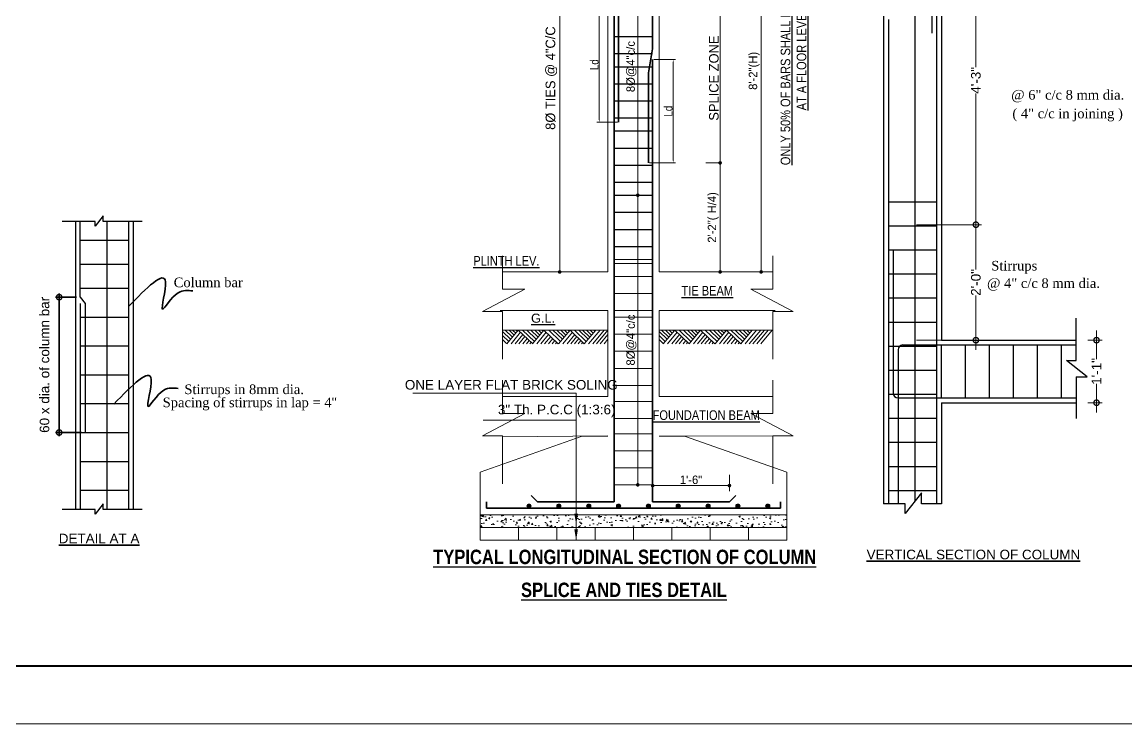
# Model space of a CAD drawing. Header units: inches. Extents: x 334224 to 340955, y 74691 to 79424.
# Drawn here: x 339261 to 340179, y 77179 to 77763 of the extents above; entities that cross this region are included whole.
import ezdxf

# ---------------------------------------------------------------- set-up
doc = ezdxf.new("R2010")
doc.units = ezdxf.units.IN
doc.header["$MEASUREMENT"] = 0
doc.layers.get('Defpoints').update_dxf_attribs({"lineweight": 0})
for name, color, linetype, lineweight in [('base line', 201, 'Continuous', 40), ('col', 6, 'Continuous', 13), ('Dimensions', 255, 'Continuous', 9), ('Hline', 254, 'Continuous', 9), ('LINE', 132, 'Continuous', 18), ('steps', 13, 'Continuous', 20), ('Wall', 20, 'Continuous', 35), ('window', 3, 'Continuous', 15)]:
    doc.layers.add(name, color=color, linetype=linetype, lineweight=lineweight)
for name, color, linetype in [('dim', 1, 'Continuous'), ('hatch', 45, 'Continuous'), ('OUTLINE', 1, 'Continuous'), ('rein', 240, 'Continuous'), ('text', 113, 'Continuous')]:
    doc.layers.add(name, color=color, linetype=linetype)
doc.styles.add('Attic', font='ARIALN.TTF')
doc.styles.add('RATNA RAI', font='techb___.ttf')
doc.styles.add('S8', font='times.ttf', dxfattribs={"height": 8})
doc.styles.add('sb', font='arial.ttf', dxfattribs={"height": 8})
doc.styles.get("Standard").update_dxf_attribs({"font": 'arial.ttf', "height": 9})
doc.styles.add('style1', font='GOTHIC.TTF', dxfattribs={"height": 7})
doc.styles.add('style2', font='arial.ttf')
doc.styles.add('Text', font='arial.ttf', dxfattribs={"height": 8})
doc.dimstyles.new('Attic 1-48in96', dxfattribs={"dimtxt": 7, "dimasz": 3, "dimexe": 2, "dimexo": 1, "dimgap": 0.5, "dimtad": 1, "dimdec": 0, "dimlfac": 0.5, "dimzin": 3, "dimdsep": 46, "dimlunit": 4, "dimtxsty": 'Attic', "dimcen": 0.09, "dimclrd": 250, "dimclre": 250, "dimadec": 0, "dimazin": 0, "dimtfac": 1, "dimtdec": 0, "dimtix": 1, "dimtmove": 1, "dimatfit": 2, "dimfxl": 0, "dimtolj": 1, "dimtzin": 0, "dimlwd": 13, "dimlwe": 13, "dimarcsym": 0})
doc.dimstyles.new('dim1', dxfattribs={"dimtxt": 8, "dimasz": 3, "dimexe": 9, "dimexo": 9, "dimgap": 1.09, "dimtad": 1, "dimdec": 0, "dimzin": 3, "dimdsep": 46, "dimlunit": 4, "dimtxsty": 'style1', "dimblk": 'DOT', "dimcen": 0.09, "dimclrd": 5, "dimclre": 1, "dimazin": 0, "dimtfac": 0.75, "dimtdec": 0, "dimtofl": 0, "dimtmove": 2, "dimatfit": 2, "dimfxl": 0, "dimfrac": 1, "dimtolj": 1, "dimtzin": 0, "dimlwd": 5, "dimlwe": 5, "dimarcsym": 0})
doc.dimstyles.new('ramhari', dxfattribs={"dimtxt": 9, "dimasz": 9, "dimexe": 3, "dimexo": 3, "dimgap": 3, "dimtad": 0, "dimdec": 0, "dimzin": 3, "dimdsep": 46, "dimlunit": 3, "dimtxsty": 'RATNA RAI', "dimblk": 'DOTSMALL', "dimcen": 0.09, "dimdle": 3, "dimclrd": 4, "dimclre": 4, "dimadec": 0, "dimazin": 0, "dimtfac": 1, "dimtdec": 0, "dimtofl": 0, "dimtmove": 2, "dimatfit": 3, "dimfxl": 0, "dimtolj": 2, "dimtzin": 0, "dimarcsym": 0})

# ---------------------------------------------------------------- blocks, each defined once
blk = doc.blocks.new('_DOTSMALL')
at = {"color": 0, "linetype": 'ByBlock', "const_width": 0.5}
blk.add_lwpolyline([(-0.0625, 0, 1), (0.0625, 0, 1)], format="xyb", close=True, dxfattribs=at)
blk = doc.blocks.new('*D209')
at = {"layer": 'Defpoints', "color": 0, "transparency": 16777216}
for p in [(-59613.27, -45564.57), (-59564.02, -45564.57), (-59619.27, -45804.57)]:
    blk.add_point(p, dxfattribs=at)
at = {"layer": 'Wall', "color": 4, "lineweight": 5, "transparency": 16777216}
for p, q in [((-59564.02, -45556.57), (-59564.02, -45673.71)), ((-59564.02, -45812.57), (-59564.02, -45695.43))]:
    blk.add_line(p, q, dxfattribs=at)
at = {"layer": 'Wall', "color": 4, "lineweight": 9, "transparency": 16777216}
for p, q in [((-59607.51, -45564.57), (-59559.42, -45564.57)), ((-59613.51, -45804.57), (-59559.42, -45804.57))]:
    blk.add_line(p, q, dxfattribs=at)
at = {"layer": 'Wall', "color": 4, "lineweight": 5, "transparency": 16777216, "xscale": 9, "yscale": 9, "zscale": 9}
for p, rotation in [((-59564.02, -45564.57), 90), ((-59564.02, -45804.57), 270)]:
    blk.add_blockref('_DOTSMALL', p, dxfattribs=dict(at, rotation=rotation))
at = {"layer": 'Wall', "color": 0, "transparency": 16777216, "insert": (-59564.02, -45684.57), "char_height": 8, "attachment_point": 5, "rotation": 90, "style": 'sb'}
blk.add_mtext('\\A1;4\'-3"', dxfattribs=at)
blk = doc.blocks.new('*D210')
at = {"layer": 'Defpoints', "color": 0, "transparency": 16777216}
for p in [(-59619.27, -45804.57), (-59564.02, -45804.57), (-59619.27, -45900.57)]:
    blk.add_point(p, dxfattribs=at)
at = {"layer": 'Wall', "color": 4, "lineweight": 5, "transparency": 16777216}
for p, q in [((-59564.02, -45796.57), (-59564.02, -45841.74)), ((-59564.02, -45908.57), (-59564.02, -45863.4))]:
    blk.add_line(p, q, dxfattribs=at)
at = {"layer": 'Wall', "color": 4, "lineweight": 9, "transparency": 16777216}
for p, q in [((-59613.51, -45804.57), (-59559.42, -45804.57)), ((-59613.51, -45900.57), (-59559.42, -45900.57))]:
    blk.add_line(p, q, dxfattribs=at)
at = {"layer": 'Wall', "color": 4, "lineweight": 5, "transparency": 16777216, "xscale": 9, "yscale": 9, "zscale": 9}
for p, rotation in [((-59564.02, -45804.57), 90), ((-59564.02, -45900.57), 270)]:
    blk.add_blockref('_DOTSMALL', p, dxfattribs=dict(at, rotation=rotation))
at = {"layer": 'Wall', "color": 0, "transparency": 16777216, "insert": (-59564.02, -45852.57), "char_height": 8, "attachment_point": 5, "rotation": 90, "style": 'sb'}
blk.add_mtext('\\A1;2\'-0"', dxfattribs=at)
blk = doc.blocks.new('*D211')
at = {"layer": 'Defpoints', "color": 0, "transparency": 16777216}
for p in [(-59476.81, -45900.57), (-59476.81, -45952.57), (-59463.78, -45952.57)]:
    blk.add_point(p, dxfattribs=at)
at = {"layer": 'Wall', "color": 4, "lineweight": 5, "transparency": 16777216}
for p, q in [((-59463.78, -45892.57), (-59463.78, -45916.31)), ((-59463.78, -45960.57), (-59463.78, -45936.83))]:
    blk.add_line(p, q, dxfattribs=at)
at = {"layer": 'Wall', "color": 4, "lineweight": 9, "transparency": 16777216}
for p, q in [((-59471.06, -45900.57), (-59459.18, -45900.57)), ((-59471.06, -45952.57), (-59459.18, -45952.57))]:
    blk.add_line(p, q, dxfattribs=at)
at = {"layer": 'Wall', "color": 4, "lineweight": 5, "transparency": 16777216, "xscale": 9, "yscale": 9, "zscale": 9}
for p, rotation in [((-59463.78, -45900.57), 90), ((-59463.78, -45952.57), 270)]:
    blk.add_blockref('_DOTSMALL', p, dxfattribs=dict(at, rotation=rotation))
at = {"layer": 'Wall', "color": 0, "transparency": 16777216, "insert": (-59463.78, -45926.57), "char_height": 8, "attachment_point": 5, "rotation": 90, "style": 'sb'}
blk.add_mtext('\\A1;1\'-1"', dxfattribs=at)
blk = doc.blocks.new('_Dot')
at = {"color": 0, "linetype": 'ByBlock', "lineweight": -2}
blk.add_line((-0.5, 0), (-1, 0), dxfattribs=at)
at = {"color": 0, "linetype": 'ByBlock', "const_width": 0.5}
blk.add_lwpolyline([(-0.25, 0, 1), (0.25, 0, 1)], format="xyb", close=True, dxfattribs=at)
blk = doc.blocks.new('*D214')
at = {"layer": 'Defpoints', "color": 0, "transparency": 16777216}
for p in [(-59956.38, -45502.16), (-59956.38, -45502.16), (-59956.38, -45836.56)]:
    blk.add_point(p, dxfattribs=at)
at = {"layer": 'dim', "color": 1, "lineweight": 5, "transparency": 16777216}
for p, q in [((-59956.38, -45502.16), (-59965.38, -45502.16)), ((-59956.38, -45836.56), (-59965.38, -45836.56))]:
    blk.add_line(p, q, dxfattribs=at)
at = {"layer": 'dim', "color": 5, "lineweight": 5, "transparency": 16777216}
blk.add_line((-59956.38, -45833.56), (-59956.38, -45505.16), dxfattribs=at)
at = {"layer": 'dim', "color": 5, "lineweight": 5, "transparency": 16777216, "xscale": 3, "yscale": 3, "zscale": 3}
for p, rotation in [((-59956.38, -45502.16), 90), ((-59956.38, -45836.56), 270)]:
    blk.add_blockref('_Dot', p, dxfattribs=dict(at, rotation=rotation))
at = {"layer": 'dim', "color": 0, "transparency": 16777216, "insert": (-59962.13, -45669.36), "char_height": 7, "attachment_point": 5, "rotation": 90, "style": 'style1'}
blk.add_mtext('\\A1;8\'-2"(H)', dxfattribs=at)
blk = doc.blocks.new('*D215')
at = {"layer": 'Defpoints', "color": 0, "transparency": 16777216}
for p in [(-60123.86, -45502.16), (-60092.59, -45502.16), (-60092.59, -45836.56)]:
    blk.add_point(p, dxfattribs=at)
at = {"layer": 'dim', "color": 1, "lineweight": 5, "transparency": 16777216}
for p, q in [((-60101.59, -45502.16), (-60132.86, -45502.16)), ((-60101.59, -45836.56), (-60132.86, -45836.56))]:
    blk.add_line(p, q, dxfattribs=at)
at = {"layer": 'dim', "color": 5, "lineweight": 5, "transparency": 16777216}
blk.add_line((-60123.86, -45833.56), (-60123.86, -45505.16), dxfattribs=at)
at = {"layer": 'dim', "color": 5, "lineweight": 5, "transparency": 16777216, "xscale": 3, "yscale": 3, "zscale": 3}
for p, rotation in [((-60123.86, -45502.16), 90), ((-60123.86, -45836.56), 270)]:
    blk.add_blockref('_Dot', p, dxfattribs=dict(at, rotation=rotation))
at = {"layer": 'dim', "color": 0, "transparency": 16777216, "insert": (-60128.45, -45669.36), "char_height": 7, "attachment_point": 5, "rotation": 90, "style": 'style1'}
blk.add_mtext('\\A1;{\\fAri8%%c TIES@4"C/C', dxfattribs=at)
blk = doc.blocks.new('*D216')
at = {"layer": 'Defpoints', "color": 0, "transparency": 16777216}
for p in [(-60058.97, -45558.86), (-60058.97, -45772.77), (-60058.97, -45772.77)]:
    blk.add_point(p, dxfattribs=at)
at = {"layer": 'dim', "color": 5, "lineweight": 5, "transparency": 16777216}
blk.add_line((-60058.97, -45561.86), (-60058.97, -45769.77), dxfattribs=at)
at = {"layer": 'dim', "color": 1, "lineweight": 5, "transparency": 16777216}
blk.add_line((-60049.97, -45558.86), (-60049.97, -45558.86), dxfattribs=at)
at = {"layer": 'dim', "color": 5, "lineweight": 5, "transparency": 16777216, "xscale": 3, "yscale": 3, "zscale": 3}
for p, rotation in [((-60058.97, -45558.86), 90), ((-60058.97, -45772.77), 270)]:
    blk.add_blockref('_Dot', p, dxfattribs=dict(at, rotation=rotation))
at = {"layer": 'dim', "color": 0, "transparency": 16777216, "insert": (-60064.2, -45665.82), "char_height": 7, "attachment_point": 5, "rotation": 90, "style": 'style1'}
blk.add_mtext('\\A1;8%%c@4"c/c', dxfattribs=at)
blk = doc.blocks.new('*D217')
at = {"layer": 'Defpoints', "color": 0, "transparency": 16777216}
for p in [(-59990.47, -45745.88), (-59990.47, -45836.56), (-59990.47, -45836.56)]:
    blk.add_point(p, dxfattribs=at)
at = {"layer": 'dim', "color": 5, "lineweight": 5, "transparency": 16777216}
blk.add_line((-59990.47, -45748.88), (-59990.47, -45833.56), dxfattribs=at)
at = {"layer": 'dim', "color": 5, "lineweight": 5, "transparency": 16777216, "xscale": 3, "yscale": 3, "zscale": 3}
for p, rotation in [((-59990.47, -45745.88), 90), ((-59990.47, -45836.56), 270)]:
    blk.add_blockref('_Dot', p, dxfattribs=dict(at, rotation=rotation))
at = {"layer": 'dim', "color": 0, "transparency": 16777216, "insert": (-59996.22, -45791.22), "char_height": 7, "attachment_point": 5, "rotation": 90, "style": 'style1'}
blk.add_mtext('\\A1;2\'-2"( H/4) ', dxfattribs=at)
blk = doc.blocks.new('*D218')
at = {"layer": 'Defpoints', "color": 0, "transparency": 16777216}
for p in [(-60058.97, -45772.77), (-60058.97, -46013.54), (-60058.97, -46013.54)]:
    blk.add_point(p, dxfattribs=at)
at = {"layer": 'dim', "color": 5, "lineweight": 5, "transparency": 16777216}
blk.add_line((-60058.97, -45775.77), (-60058.97, -46010.54), dxfattribs=at)
at = {"layer": 'dim', "color": 5, "lineweight": 5, "transparency": 16777216, "xscale": 3, "yscale": 3, "zscale": 3}
for p, rotation in [((-60058.97, -45772.77), 90), ((-60058.97, -46013.54), 270)]:
    blk.add_blockref('_Dot', p, dxfattribs=dict(at, rotation=rotation))
at = {"layer": 'dim', "color": 0, "transparency": 16777216, "insert": (-60064.2, -45893.15), "char_height": 7, "attachment_point": 5, "rotation": 90, "style": 'style1'}
blk.add_mtext('\\A1;8%%c@4"c/c', dxfattribs=at)
blk = doc.blocks.new('*D224')
at = {"layer": 'Defpoints', "color": 0, "transparency": 16777216}
for p in [(-59982.78, -46014.14), (-60046.57, -46027.71), (-59982.78, -46027.71)]:
    blk.add_point(p, dxfattribs=at)
at = {"layer": 'dim', "color": 1, "lineweight": 5, "transparency": 16777216}
for p, q in [((-60046.57, -46018.71), (-60046.57, -46005.14)), ((-59982.78, -46018.71), (-59982.78, -46005.14))]:
    blk.add_line(p, q, dxfattribs=at)
at = {"layer": 'dim', "color": 5, "lineweight": 5, "transparency": 16777216}
blk.add_line((-60043.57, -46014.14), (-59985.78, -46014.14), dxfattribs=at)
at = {"layer": 'dim', "color": 5, "lineweight": 5, "transparency": 16777216, "xscale": 3, "yscale": 3, "zscale": 3, "rotation": 180}
blk.add_blockref('_Dot', (-60046.57, -46014.14), dxfattribs=at)
at = {"layer": 'dim', "color": 5, "lineweight": 5, "transparency": 16777216, "xscale": 3, "yscale": 3, "zscale": 3}
blk.add_blockref('_Dot', (-59982.78, -46014.14), dxfattribs=at)
at = {"layer": 'dim', "color": 0, "transparency": 16777216, "insert": (-60014.67, -46009.38), "char_height": 7, "attachment_point": 5, "style": 'style1'}
blk.add_mtext('\\A1;1\'-6"', dxfattribs=at)
blk = doc.blocks.new('*D222')
at = {"layer": 'Defpoints', "color": 0, "ltscale": 0.1, "transparency": 16777216}
for p in [(-60078.46, -45616.31), (-60091, -45712.14), (-60074.92, -45712.14)]:
    blk.add_point(p, dxfattribs=at)
at = {"layer": 'Dimensions', "color": 250, "lineweight": 13, "ltscale": 0.1, "transparency": 16777216}
for p, q in [((-60079.46, -45616.31), (-60093, -45616.31)), ((-60091, -45619.31), (-60091, -45709.14)), ((-60075.92, -45712.14), (-60093, -45712.14))]:
    blk.add_line(p, q, dxfattribs=at)
at = {"layer": 'Dimensions', "color": 250, "ltscale": 0.1, "transparency": 16777216}
for points in [[(-60091.5, -45619.31), (-60090.5, -45619.31), (-60091, -45616.31)], [(-60091.5, -45709.14), (-60090.5, -45709.14), (-60091, -45712.14)]]:
    blk.add_solid(points, dxfattribs=at)
at = {"layer": 'Dimensions', "color": 0, "ltscale": 0.1, "transparency": 16777216, "insert": (-60095.06, -45664.22), "char_height": 7, "attachment_point": 5, "rotation": 90, "style": 'Attic'}
blk.add_mtext('\\A1;Ld', dxfattribs=at)
blk = doc.blocks.new('*D223')
at = {"layer": 'Defpoints', "color": 0, "ltscale": 0.1, "transparency": 16777216}
for p in [(-60046.57, -45659.89), (-60029.5, -45659.89), (-60050.11, -45745.88)]:
    blk.add_point(p, dxfattribs=at)
at = {"layer": 'Dimensions', "color": 250, "lineweight": 13, "ltscale": 0.1, "transparency": 16777216}
for p, q in [((-60045.57, -45659.89), (-60027.5, -45659.89)), ((-60029.5, -45742.88), (-60029.5, -45662.89)), ((-60049.11, -45745.88), (-60027.5, -45745.88))]:
    blk.add_line(p, q, dxfattribs=at)
at = {"layer": 'Dimensions', "color": 250, "ltscale": 0.1, "transparency": 16777216}
for points in [[(-60030, -45662.89), (-60029, -45662.89), (-60029.5, -45659.89)], [(-60030, -45742.88), (-60029, -45742.88), (-60029.5, -45745.88)]]:
    blk.add_solid(points, dxfattribs=at)
at = {"layer": 'Dimensions', "color": 0, "ltscale": 0.1, "transparency": 16777216, "insert": (-60033.56, -45702.88), "char_height": 7, "attachment_point": 5, "rotation": 90, "style": 'Attic'}
blk.add_mtext('\\A1;Ld', dxfattribs=at)
blk = doc.blocks.new('A$C09F257E7')
at = {"color": 6, "lineweight": 30}
for p, q in [((36.65, 207.78), (36.65, 270.79)), ((58.65, 270.79), (58.65, 31.28)), ((76.65, 270.17), (76.65, 31.28)), ((36.65, 207.78), (40.65, 202.64)), ((36.65, 202.64), (36.65, 31.28)), ((40.65, 202.64), (40.65, 95.28))]:
    blk.add_line(p, q, dxfattribs=at)
at = {"color": 4, "linetype": 'ByBlock'}
for p, q in [((33.65, 207.78), (16.12, 207.78)), ((19.12, 210.78), (19.12, 92.28)), ((37.65, 95.28), (16.12, 95.28))]:
    blk.add_line(p, q, dxfattribs=at)
at = {"color": 4}
for points in [[(76.65, 199.97), (107.62, 220.47), (105.12, 197.97), (118.12, 211.47), (130.12, 212.97)], [(64.65, 118.97), (95.62, 139.47), (93.12, 116.97), (106.12, 130.47), (118.12, 131.97)]]:
    blk.add_spline(points, degree=3, dxfattribs=at)
at = {"layer": 'OUTLINE', "color": 3}
for p, q in [((55.69, 275.41), (48.92, 266.78)), ((55.69, 270.79), (55.69, 275.41)), ((48.92, 270.79), (21.68, 270.79)), ((48.92, 266.78), (48.92, 270.79)), ((88.15, 270.79), (55.69, 270.79)), ((48.92, 31.28), (21.68, 31.28)), ((55.69, 35.9), (48.92, 27.28)), ((48.92, 27.28), (48.92, 31.28)), ((55.69, 31.28), (55.69, 35.9)), ((88.15, 31.28), (55.69, 31.28))]:
    blk.add_line(p, q, dxfattribs=at)
at = {"layer": 'OUTLINE', "color": 7}
for p, q in [((32.65, 270.79), (32.65, 31.28)), ((80.65, 270.79), (80.65, 31.28))]:
    blk.add_line(p, q, dxfattribs=at)
at = {"layer": 'Wall', "color": 3, "lineweight": -3, "ltscale": 0.5}
for p, q in [((36.65, 255.28), (76.65, 255.28)), ((36.65, 235.28), (76.65, 235.28)), ((36.65, 215.28), (76.65, 215.28)), ((36.65, 191.28), (76.65, 191.28)), ((36.65, 167.28), (76.65, 167.28)), ((36.65, 143.28), (76.65, 143.28)), ((36.65, 119.28), (76.65, 119.28)), ((36.65, 95.28), (76.65, 95.28)), ((36.65, 71.28), (76.65, 71.28)), ((36.65, 47.28), (76.65, 47.28))]:
    blk.add_line(p, q, dxfattribs=at)
at = {"color": 4, "linetype": 'ByBlock', "xscale": 9, "yscale": 9, "zscale": 9}
for p, rotation in [((19.12, 207.78), 90), ((19.12, 95.28), 270)]:
    blk.add_blockref('_DOTSMALL', p, dxfattribs=dict(at, rotation=rotation))
at = {"color": 0, "style": 'sb'}
blk.add_text('%%UDETAIL AT A', height=8, dxfattribs=at).set_placement((18.79, 3.2))
at = {"color": 7, "linetype": 'ByBlock', "insert": (6.97, 151.53), "char_height": 8, "attachment_point": 5, "rotation": 90, "style": 'sb'}
blk.add_mtext('\\A2;60 x dia. of column bar', dxfattribs=at)
at = {"layer": 'dim', "color": 7, "ltscale": 0.5, "style": 'S8'}
for s, p in [('Column bar', (114.36, 216.11)), ('Stirrups in 8mm dia.', (123.23, 127.22)), ("Spacing of stirrups in lap = 4''", (105.19, 116.33))]:
    blk.add_text(s, height=8, dxfattribs=at).set_placement(p)
blk = doc.blocks.new('A$C07966987')
at = {"color": 6, "lineweight": 30}
blk.add_line((62.22, 779.92), (62.22, 52.29), dxfattribs=at)
at = {"layer": 'LINE', "color": 7, "lineweight": -3, "ltscale": 0.5}
for p, q in [((36.22, 781.03), (36.22, 50.19)), ((84.22, 618.38), (84.22, 186.38)), ((84.22, 186.38), (196.23, 186.38)), ((84.22, 134.38), (196.23, 134.38)), ((84.22, 134.38), (84.22, 50.19))]:
    blk.add_line(p, q, dxfattribs=at)
at = {"layer": 'OUTLINE', "color": 3}
for p, q in [((196.23, 169.5), (196.23, 204.6)), ((205.47, 155.96), (188.22, 169.5)), ((188.22, 169.5), (196.23, 169.5)), ((196.23, 155.96), (196.23, 121.14)), ((196.23, 155.96), (205.47, 155.96)), ((67.82, 59.43), (54.28, 42.18)), ((67.82, 50.19), (67.82, 59.43)), ((54.28, 50.19), (36.22, 50.19)), ((54.28, 42.18), (54.28, 50.19)), ((84.22, 50.19), (67.82, 50.19))]:
    blk.add_line(p, q, dxfattribs=at)
at = {"layer": 'rein', "color": 7, "lineweight": -3, "ltscale": 0.5}
for p, q in [((76.22, 521.09), (76.22, 441.48)), ((80.22, 520.37), (80.22, 50.19)), ((40.22, 452.84), (40.22, 50.19)), ((44.22, 261.48), (44.22, 142.38)), ((48.22, 178.38), (48.22, 50.19)), ((52.22, 182.38), (196.23, 182.38)), ((48.22, 138.38), (196.23, 138.38))]:
    blk.add_line(p, q, dxfattribs=at)
for centre, start, end in [((52.22, 178.38), 90, 180), ((48.22, 142.38), 180, 270)]:
    blk.add_arc(centre, 4, start, end, dxfattribs=at)
at = {"layer": 'Wall', "color": 3, "lineweight": -3, "ltscale": 0.5}
for p, q in [((40.22, 301.48), (80.22, 301.48)), ((40.22, 281.48), (80.22, 281.48)), ((40.22, 261.48), (80.22, 261.48)), ((40.22, 241.48), (80.22, 241.48)), ((40.22, 221.48), (80.22, 221.48)), ((40.22, 201.48), (80.22, 201.48)), ((40.22, 181.48), (80.22, 181.48)), ((104.22, 138.38), (104.22, 182.38)), ((124.22, 138.38), (124.22, 182.38)), ((144.22, 138.38), (144.22, 182.38)), ((164.22, 138.38), (164.22, 182.38)), ((184.22, 138.38), (184.22, 182.38)), ((40.22, 161.48), (80.22, 161.48)), ((40.22, 141.48), (80.22, 141.48)), ((40.22, 121.48), (80.22, 121.48)), ((40.22, 101.48), (80.22, 101.48)), ((40.22, 81.48), (80.22, 81.48)), ((40.22, 61.48), (80.22, 61.48))]:
    blk.add_line(p, q, dxfattribs=at)
at = {"layer": 'Wall', "color": 7, "lineweight": -3, "ltscale": 0.5}
blk.add_line((84.22, 138.38), (84.22, 182.38), dxfattribs=at)
at = {"color": 0, "style": 'sb'}
blk.add_text('%%UVERTICAL SECTION OF COLUMN', height=8, dxfattribs=at).set_placement((22.1, 4.19))
at = {"layer": 'dim', "color": 7, "ltscale": 0.5, "style": 'S8'}
for s, p in [('@ 6" c/c 8 mm dia.', (142.29, 386.38)), ('( 4" c/c in joining )', (143.29, 370.88)), ('Stirrups ', (125.69, 244.3)), ('@ 4" c/c 8 mm dia.', (122.19, 229.8))]:
    blk.add_text(s, height=8, dxfattribs=at).set_placement(p)
at = {"layer": 'Wall'}
for base, p1, p2, text, picture, middle in [((112.97, 522.38), (57.72, 282.38), (63.72, 522.38), '4\'-3"', '*D209', (112.97, 402.38)), ((112.97, 282.38), (57.72, 186.38), (57.72, 282.38), '2\'-0"', '*D210', (112.97, 234.38)), ((213.2, 134.38), (200.17, 186.38), (200.17, 134.38), '1\'-1"', '*D211', (213.2, 160.38))]:
    dim = blk.add_linear_dim(base=base, p1=p1, p2=p2, angle=90, text=text, dimstyle='ramhari', override={"dimtxt": 8, "dimexe": 4.6, "dimexo": 5.756, "dimgap": 0, "dimlunit": 4, "dimtxsty": 'sb', "dimcen": 9, "dimdle": 8, "dimadec": 1, "dimtm": 1e-09, "dimtfac": 8, "dimatfit": 2, "dimfrac": 1, "dimtolj": 1, "dimlwd": 5, "dimlwe": 9}, dxfattribs=at)
    dim.commit()
    dim.dimension.update_dxf_attribs({"geometry": picture, "text_midpoint": middle, "insert": (59676.99, 46086.95)})
blk = doc.blocks.new('A$C42931E1A')
at = {"layer": 'hatch', "ltscale": 0.1}
for points in [[(104.62, 80.84, 1), (108.16, 80.84, 1)], [(129.43, 80.84, 1), (132.97, 80.84, 1)], [(154.23, 80.84, 1), (157.78, 80.84, 1)], [(179.04, 80.84, 1), (182.58, 80.84, 1)], [(203.85, 80.84, 1), (207.39, 80.84, 1)], [(228.65, 80.84, 1), (232.2, 80.84, 1)], [(253.46, 80.84, 1), (257, 80.84, 1)], [(278.26, 80.84, 1), (281.81, 80.84, 1)], [(303.07, 80.84, 1), (306.61, 80.84, 1)]]:
    blk.add_hatch(color=256, dxfattribs=at).paths.add_polyline_path(points)
at = {"layer": 'Hline'}
h = blk.add_hatch(dxfattribs=at)
h.set_pattern_fill('AR-CONC', color=256, scale=1.771875, style=0)
h.set_pattern_definition([(50, (3896.204, 14631.715), (12.708954, -1.1118894), [1.328906, -14.617969]), (355, (3896.204, 14631.715), (-2.4585, 13.327904), [1.063125, -11.694375]), (100.4514, (3897.263, 14631.623), (10.250463, 12.216007), [1.129396, -12.423362]), (46.1842, (3896.204, 14635.26), (18.910177, -2.93279), [1.99336, -21.926953]), (96.6356, (3897.78, 14635.015), (16.561055, 17.26015), [1.694095, -18.63504]), (351.1842, (3896.204, 14635.26), (16.561041, 17.260164), [1.594688, -17.541563]), (21, (3897.976, 14634.373), (10.576447, -7.1339035), [1.328906, -14.617969]), (326, (3897.976, 14634.373), (4.311244, 12.848752), [1.063125, -11.694375]), (71.4514, (3898.857, 14633.779), (14.887695, 5.714837), [1.129396, -12.423362]), (37.5, (3896.204, 14631.7155), (0.2154574, 5.898463), [0, -11.552625, 0, -11.8715625, 0, -11.738672]), (7.5, (3896.204, 14631.7155), (4.6612634, 6.9884825), [0, -6.7685625, 0, -11.2868437, 0, -4.4739844]), (327.5, (3892.2526, 14631.7155), (9.4586663, -0.3996441), [0, -4.4296875, 0, -13.820625, 0, -18.3389063]), (317.5, (3890.481, 14631.7155), (10.33333, 1.773735), [0, -5.758594, 0, -9.1783125, 0, -13.023281])])
h.paths.add_polyline_path([(320.79, 73.75), (65.64, 73.75), (65.64, 63.12), (320.79, 63.12)])
at = {"layer": 'col'}
for centre in [(106.39, 80.84), (131.2, 80.84), (156.01, 80.84), (180.81, 80.84), (205.62, 80.84), (230.42, 80.84), (255.23, 80.84), (280.04, 80.84), (304.84, 80.84)]:
    blk.add_circle(centre, 1.77, dxfattribs=at)
at = {"layer": 'dim', "color": 5, "lineweight": 5}
blk.add_line((265.26, 504.16), (265.26, 369.21), dxfattribs=at)
at = {"layer": 'dim'}
for p, q in [((177.27, 471.27), (209.16, 471.27)), ((177.27, 457.09), (209.16, 457.09)), ((177.27, 446.19), (209.16, 446.19)), ((177.27, 432.01), (209.16, 432.01)), ((177.27, 432.01), (209.16, 432.01)), ((177.27, 417.84), (209.16, 417.84)), ((177.27, 403.66), (209.16, 403.66)), ((177.27, 392.75), (209.16, 392.75)), ((177.27, 378.58), (209.16, 378.58)), ((177.27, 378.58), (209.16, 378.58)), ((177.27, 364.4), (209.16, 364.4)), ((177.27, 350.23), (209.16, 350.23)), ((177.27, 339.32), (209.16, 339.32)), ((177.27, 325.15), (209.16, 325.15)), ((177.27, 325.15), (209.16, 325.15)), ((177.27, 310.97), (209.16, 310.97)), ((177.27, 296.8), (209.16, 296.8))]:
    blk.add_line(p, q, dxfattribs=at)
at = {"layer": 'dim', "color": 1, "lineweight": 5}
blk.add_line((265.26, 366.21), (253.26, 366.21), dxfattribs=at)
at = {"layer": 'hatch'}
for centre in [(106.39, 79.78), (131.2, 79.78), (156.01, 79.78), (180.81, 79.78), (205.62, 79.78), (230.42, 79.78), (255.23, 79.78), (280.04, 79.78), (304.84, 79.78)]:
    blk.add_circle(centre, 0.709, dxfattribs=at)
at = {"layer": 'Hline'}
for p, q in [((91.07, 219.65), (84.34, 226.14)), ((89.48, 217.75), (84.34, 222.71)), ((92.52, 221.39), (86.51, 227.18)), ((97.42, 227.28), (87.9, 215.84)), ((93.96, 223.12), (89.75, 227.18)), ((99.4, 225.38), (91.46, 215.84)), ((95.32, 224.75), (92.79, 227.18)), ((101.34, 223.51), (94.96, 215.84)), ((96.67, 226.38), (95.84, 227.18)), ((109.15, 215.97), (97.42, 227.28)), ((103.03, 221.87), (98.01, 215.84)), ((110.87, 217.75), (101.09, 227.18)), ((112.45, 219.65), (104.65, 227.18)), ((113.9, 221.39), (107.89, 227.18)), ((118.81, 227.28), (109.28, 215.84)), ((115.34, 223.12), (111.13, 227.18)), ((120.78, 225.38), (112.85, 215.84)), ((113.95, 227.28), (171.95, 227.28)), ((116.7, 224.75), (114.18, 227.18)), ((122.72, 223.51), (116.34, 215.84)), ((118.06, 226.38), (117.22, 227.18)), ((130.66, 215.84), (118.81, 227.28)), ((124.41, 221.87), (119.39, 215.84)), ((132.53, 217.75), (122.75, 227.18)), ((134.12, 219.65), (126.31, 227.18)), ((135.56, 221.39), (129.56, 227.18)), ((140.47, 227.28), (130.95, 215.84)), ((137, 223.12), (132.79, 227.18)), ((142.45, 225.38), (134.51, 215.84)), ((138.36, 224.75), (135.84, 227.18)), ((144.38, 223.51), (138, 215.84)), ((139.72, 226.38), (138.89, 227.18)), ((152.32, 215.84), (140.47, 227.28)), ((146.07, 221.87), (141.05, 215.84)), ((153.91, 217.75), (144.13, 227.18)), ((155.49, 219.65), (147.69, 227.18)), ((156.94, 221.39), (150.93, 227.18)), ((161.85, 227.28), (152.32, 215.84)), ((158.38, 223.12), (154.17, 227.18)), ((165.41, 227.28), (155.89, 215.84)), ((159.74, 224.75), (157.22, 227.18)), ((168.9, 227.28), (159.38, 215.84)), ((161.09, 226.38), (160.26, 227.18)), ((171.95, 227.28), (162.43, 215.84)), ((171.95, 223.51), (165.57, 215.84)), ((221.2, 219.65), (214.48, 226.14)), ((219.62, 217.75), (214.48, 222.71)), ((222.65, 221.39), (216.65, 227.18)), ((227.56, 227.28), (218.03, 215.84)), ((224.09, 223.12), (219.88, 227.18)), ((229.53, 225.38), (221.6, 215.84)), ((225.45, 224.75), (222.93, 227.18)), ((231.47, 223.51), (225.09, 215.84)), ((226.81, 226.38), (225.98, 227.18)), ((239.28, 215.97), (227.56, 227.28)), ((233.16, 221.87), (228.14, 215.84)), ((241, 217.75), (231.22, 227.18)), ((242.59, 219.65), (234.78, 227.18)), ((244.03, 221.39), (238.03, 227.18)), ((248.94, 227.28), (239.42, 215.84)), ((245.47, 223.12), (241.26, 227.18)), ((250.92, 225.38), (242.98, 215.84)), ((244.08, 227.28), (302.09, 227.28)), ((246.83, 224.75), (244.31, 227.18)), ((252.85, 223.51), (246.47, 215.84)), ((248.19, 226.38), (247.36, 227.18)), ((260.79, 215.84), (248.94, 227.28)), ((254.54, 221.87), (249.52, 215.84)), ((262.66, 217.75), (252.89, 227.18)), ((264.25, 219.65), (256.45, 227.18)), ((265.7, 221.39), (259.69, 227.18)), ((270.6, 227.28), (261.08, 215.84)), ((267.14, 223.12), (262.93, 227.18)), ((272.58, 225.38), (264.64, 215.84)), ((268.5, 224.75), (265.97, 227.18)), ((274.52, 223.51), (268.14, 215.84)), ((269.85, 226.38), (269.02, 227.18)), ((282.46, 215.84), (270.6, 227.28)), ((276.21, 221.87), (271.19, 215.84)), ((284.04, 217.75), (274.26, 227.18)), ((285.63, 219.65), (277.82, 227.18)), ((287.07, 221.39), (281.07, 227.18)), ((291.98, 227.28), (282.46, 215.84)), ((288.51, 223.12), (284.3, 227.18)), ((295.54, 227.28), (286.02, 215.84)), ((289.87, 224.75), (287.35, 227.18)), ((299.04, 227.28), (289.51, 215.84)), ((291.23, 226.38), (290.4, 227.18)), ((302.09, 227.28), (292.56, 215.84)), ((305.23, 227.28), (295.71, 215.84)), ((308.52, 227.28), (298.99, 215.84)), ((87.77, 215.97), (84.34, 219.27)), ((104.77, 220.19), (101.15, 215.84)), ((106.52, 218.5), (104.31, 215.84)), ((108.04, 217.04), (107.05, 215.84)), ((126.15, 220.19), (122.53, 215.84)), ((127.9, 218.5), (125.69, 215.84)), ((129.42, 217.04), (128.43, 215.84)), ((147.82, 220.19), (144.2, 215.84)), ((149.57, 218.5), (147.35, 215.84)), ((151.09, 217.04), (150.09, 215.84)), ((171.95, 219.56), (168.86, 215.84)), ((217.9, 215.97), (214.48, 219.27)), ((234.91, 220.19), (231.29, 215.84)), ((236.66, 218.5), (234.44, 215.84)), ((238.17, 217.04), (237.18, 215.84)), ((256.29, 220.19), (252.67, 215.84)), ((258.04, 218.5), (255.82, 215.84)), ((259.56, 217.04), (258.56, 215.84)), ((277.95, 220.19), (274.33, 215.84)), ((279.7, 218.5), (277.49, 215.84)), ((281.22, 217.04), (280.23, 215.84))]:
    blk.add_line(p, q, dxfattribs=at)
at = {"layer": 'LINE'}
for points in [[(84.46, 288.88), (84.46, 261.16), (102.83, 261.16), (67.68, 242.66), (84.34, 242.66), (84.34, 202.94)], [(309.06, 288.88), (309.06, 261.16), (290.69, 261.16), (325.83, 242.66), (309.17, 242.66), (309.17, 202.94)], [(84.46, 185.46), (84.46, 157.74), (102.83, 157.74), (67.68, 139.24), (84.34, 139.24), (84.34, 99.51)], [(309.06, 185.46), (309.06, 157.74), (290.69, 157.74), (325.83, 139.24), (309.17, 139.24), (309.17, 99.51)]]:
    blk.add_lwpolyline(points, dxfattribs=at)
at = {"layer": 'steps'}
for p, q in [((171.95, 609.93), (171.95, 275.53)), ((214.48, 609.93), (214.48, 275.53)), ((177.27, 285.89), (209.16, 285.89)), ((171.95, 275.53), (84.46, 275.53)), ((177.27, 282.62), (209.16, 282.62)), ((214.48, 275.53), (279.57, 275.53)), ((214.48, 275.53), (309.06, 275.53)), ((177.27, 271.71), (209.16, 271.71)), ((177.27, 257.54), (209.16, 257.54)), ((82.48, 243.36), (171.95, 243.36)), ((171.95, 243.36), (171.95, 172.11)), ((177.27, 243.36), (209.16, 243.36)), ((214.48, 243.36), (311.04, 243.36)), ((214.48, 243.36), (214.48, 172.11)), ((177.27, 237.91), (209.16, 237.91)), ((177.27, 223.74), (209.16, 223.74)), ((177.27, 209.56), (209.16, 209.56)), ((177.27, 195.39), (209.16, 195.39)), ((177.27, 181.21), (209.16, 181.21)), ((171.95, 172.11), (84.46, 172.11)), ((177.27, 167.81), (209.16, 167.81)), ((214.48, 172.11), (309.06, 172.11)), ((177.27, 153.64), (209.16, 153.64)), ((150.69, 139.1), (65.64, 109.19)), ((84.34, 138.41), (171.95, 139.24)), ((150.69, 139.1), (171.95, 139.1)), ((171.95, 139.1), (171.95, 139.1)), ((171.95, 139.1), (171.95, 139.1)), ((177.27, 141.08), (209.16, 141.08)), ((214.48, 139.1), (311.04, 139.24)), ((235.65, 139.13), (214.48, 139.1)), ((214.5, 139.1), (214.48, 139.1)), ((214.48, 139.1), (235.74, 139.1)), ((235.74, 139.1), (320.79, 109.19)), ((177.27, 126.91), (209.16, 126.91)), ((177.27, 126.91), (209.16, 126.91)), ((177.27, 112.73), (209.16, 112.73)), ((177.27, 112.73), (209.16, 112.73)), ((65.64, 52.49), (65.64, 109.19)), ((320.79, 52.49), (320.79, 109.19)), ((177.27, 98.56), (209.16, 98.56)), ((177.27, 98.56), (209.16, 98.56)), ((65.64, 73.75), (320.79, 73.75)), ((65.64, 63.12), (320.79, 63.12)), ((97.53, 52.49), (97.53, 63.12)), ((129.43, 52.49), (129.43, 63.12)), ((161.32, 52.49), (161.32, 63.12)), ((193.21, 52.49), (193.21, 63.12)), ((225.11, 52.49), (225.11, 63.12)), ((257, 52.49), (257, 63.12)), ((288.9, 52.49), (288.9, 63.12)), ((65.64, 52.49), (320.79, 52.49))]:
    blk.add_line(p, q, dxfattribs=at)
at = {"layer": 'Wall'}
for p, q in [((209.16, 633.5), (209.16, 461.09)), ((177.27, 495.79), (177.27, 172.11)), ((180.81, 489.07), (180.81, 399.95)), ((209.16, 461.09), (205.62, 441)), ((209.16, 452.21), (209.16, 172.11)), ((205.62, 441), (205.62, 366.21)), ((177.27, 172.11), (177.27, 84.38)), ((209.16, 172.11), (209.16, 84.38)), ((70.96, 79.07), (70.96, 84.38)), ((113.48, 84.38), (108.16, 89.7)), ((113.48, 84.38), (177.27, 84.38)), ((209.16, 84.38), (272.95, 84.38)), ((272.95, 84.38), (278.26, 89.7)), ((315.47, 79.07), (315.47, 84.38)), ((70.96, 79.07), (315.47, 79.07))]:
    blk.add_line(p, q, dxfattribs=at)
at = {"layer": 'window'}
for p, q in [((113.95, 227.28), (84.34, 227.28)), ((171.95, 227.28), (84.34, 227.28)), ((309.17, 227.28), (214.48, 227.28)), ((244.08, 227.28), (214.48, 227.28))]:
    blk.add_line(p, q, dxfattribs=at)
at = {"layer": 'dim', "color": 5, "lineweight": 5, "xscale": 3, "yscale": 3, "zscale": 3, "rotation": 270}
blk.add_blockref('_Dot', (265.26, 366.21), dxfattribs=at)
at = {"layer": 'dim', "char_height": 8, "attachment_point": 5, "rotation": 90, "style": 'style1'}
for s, insert in [('{\\fArial Narrow|b0|i0|c0|p34;\\LONLY 50% OF BARS SHALL BE SPLICED \\PAT A FLOOR LEVEL}', (326.29, 452.67)), ('\\A1;8%%C TIES @ 4"C/C', (124.98, 436.69)), ('\\A1;SPLICE ZONE', (260.08, 436.69))]:
    blk.add_mtext(s, dxfattribs=dict(at, insert=insert))
at = {"layer": 'dim', "char_height": 8, "attachment_point": 1, "style": 'Text'}
for s, insert in [('{\\fArial Narrow|b0|i0|c0|p34;\\LPLINTH LEV.}', (60.07, 288.82)), ('{\\fArial Narrow|b0|i0|c0|p34;\\LTIE BEAM}', (233.2, 263.95)), ('{\\fArial Narrow|b0|i0|c0|p34;\\LFOUNDATION BEAM}', (209.16, 160.52))]:
    blk.add_mtext(s, dxfattribs=dict(at, insert=insert))
at = {"layer": 'dim', "insert": (108.08, 240.88), "char_height": 9.45, "attachment_point": 1}
blk.add_mtext('{\\H0.8x;\\LG.L.}', dxfattribs=at)
at = {"layer": 'text', "char_height": 12, "width": 440.9203, "attachment_point": 2, "style": 'style1'}
for s, insert in [('{\\fArial Narrow|b1|i0|c0|p34;\\L\\C7;TYPICAL LONGITUDINAL SECTION OF COLUMN}', (185.94, 44.67)), ('{\\fArial Narrow|b1|i0|c0|p34;\\L\\C7;SPLICE AND TIES DETAIL}', (185.27, 17.25))]:
    blk.add_mtext(s, dxfattribs=dict(at, insert=insert))
at = {"layer": 'window', "color": 7, "ltscale": 10, "char_height": 8, "attachment_point": 1, "style": 'style2'}
for s, insert, width in [('ONE LAYER FLAT BRICK SOLING', (3.17, 185.73), 171.4472), ('3" Th. P.C.C (1:3:6)', (80.52, 165.16), 94.6934)]:
    blk.add_mtext(s, dxfattribs=dict(at, insert=insert, width=width))
at = {"layer": 'dim'}
for base, p1, p2, angle, text, override, picture, middle in [((131.87, 609.93), (163.13, 275.53), (163.13, 609.93), 90, '{\\fAri8%%c TIES@4"C/C', {"dimtxt": 8, "dimlfac": 0.25}, '*D215', (127.28, 442.73)), ((299.35, 609.93), (299.35, 275.53), (299.35, 609.93), 90, '8\'-2"(H)', {"dimexo": 0, "dimlfac": 0.25}, '*D214', (293.59, 442.73)), ((196.76, 339.32), (196.75, 553.23), (196.76, 339.32), 270, '8%%c@4"c/c', {"dimlfac": 0.25}, '*D216', (191.53, 446.28)), ((265.26, 275.53), (265.26, 366.21), (265.26, 275.53), 90, '2\'-2"( H/4) ', {"dimlfac": 0.25}, '*D217', (259.5, 320.87)), ((196.76, 98.56), (196.76, 339.32), (196.76, 98.56), 270, '8%%c@4"c/c', {"dimlfac": 0.25}, '*D218', (191.53, 218.94))]:
    dim = blk.add_linear_dim(base=base, p1=p1, p2=p2, angle=angle, text=text, dimstyle='dim1', override=override, dxfattribs=at)
    dim.commit()
    dim.dimension.update_dxf_attribs({"geometry": picture, "text_midpoint": middle, "insert": (60255.73, 46112.09)})
dim = blk.add_linear_dim(base=(272.95, 97.95), p1=(209.16, 84.38), p2=(272.95, 84.38), text='1\'-6"', dimstyle='dim1', override={"dimlfac": 0.25}, dxfattribs=at)
dim.commit()
dim.dimension.update_dxf_attribs({"geometry": '*D224', "text_midpoint": (241.06, 102.71), "insert": (60255.73, 46112.09)})
at = {"layer": 'Dimensions', "color": 1, "ltscale": 0.1}
for base, p1, p2, picture, middle in [((164.73, 399.95), (177.27, 495.79), (180.81, 399.95), '*D222', (160.67, 447.87)), ((226.23, 452.21), (205.62, 366.21), (209.16, 452.21), '*D223', (222.17, 409.21))]:
    dim = blk.add_linear_dim(base=base, p1=p1, p2=p2, angle=90, text='Ld', dimstyle='Attic 1-48in96', dxfattribs=at)
    dim.commit()
    dim.dimension.update_dxf_attribs({"geometry": picture, "text_midpoint": middle, "insert": (60255.73, 46112.09)})
at = {"layer": 'dim'}
for points in [[(145.57, 65.52), (145.57, 174.84), (9.77, 174.84)], [(145.57, 52.47), (145.57, 152.32), (68.14, 152.32)]]:
    blk.add_leader(points, dimstyle='dim1', override={"dimasz": 9, "dimgap": 1.09, "dimtad": 0}, dxfattribs=at)
blk = doc.blocks.new('Complete project')
at = {"layer": 'base line'}
blk.add_lwpolyline([(337924.5002, 79375.91177), (340907.2202, 79375.91177), (340907.2202, 77227.43177), (337924.5002, 77227.43177)], close=True, dxfattribs=at)
at = {"layer": 'Defpoints', "ltscale": 0.5}
blk.add_lwpolyline([(337780.5002, 77179.43177), (340955.2202, 77179.43177), (340955.2202, 79423.91177), (337780.5002, 79423.91177)], close=True, dxfattribs=at)
at = {"color": 1}
for name, p in [('A$C07966987', (339941.41804, 77312.07692)), ('A$C42931E1A', (339576.49633, 77279.63613)), ('A$C09F257E7', (339273.17635, 77326.40421))]:
    blk.add_blockref(name, p, dxfattribs=at)

msp = doc.modelspace()

# ---------------------------------------------------------------- block references
at = {"layer": 'Wall', "linetype": 'ByBlock'}
msp.add_blockref('Complete project', (0, 0), dxfattribs=at)

doc.saveas('drawing.dxf')
